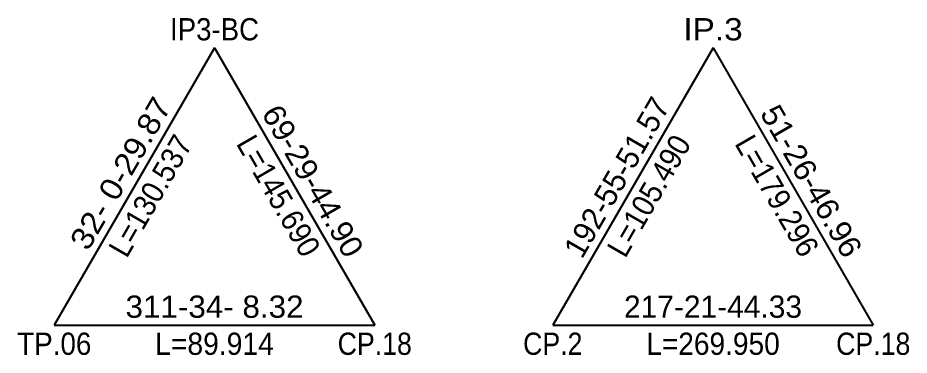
# Model space of a CAD drawing. Extents: x 226182 to 227023, y 224653 to 225247.
# Drawn here: x 226649.8 to 226769.9, y 224739.1 to 224784.6 of the extents above; entities that cross this region are included whole.
import ezdxf
from ezdxf.enums import TextEntityAlignment as Align

# ---------------------------------------------------------------- set-up
doc = ezdxf.new("R2010")
doc.units = 0
doc.header["$LTSCALE"] = 10
doc.header["$MEASUREMENT"] = 0
doc.layers.add('CA-LEAL', color=1, linetype='CONTINUOUS')
doc.layers.add('CA-LEAT', color=3, linetype='CONTINUOUS')
doc.styles.get("Standard").update_dxf_attribs({"font": 'Dotum.ttf'})

msp = doc.modelspace()

# ---------------------------------------------------------------- linework, layer by layer
at = {"layer": 'CA-LEAL', "linetype": 'Continuous'}
for p, q in [((226676.290655212, 224780.5726844973), (226654.6906578516, 224743.1603849733)), ((226676.290655212, 224780.5726844973), (226697.8906578516, 224743.1603880213)), ((226743.490655212, 224780.5726892386), (226721.8906578516, 224743.1603897146)), ((226743.490655212, 224780.5726892386), (226765.0906578516, 224743.1603927626)), ((226654.6906578516, 224743.1603849733), (226697.8906578516, 224743.1603880213)), ((226721.8906578516, 224743.1603897146), (226765.0906578516, 224743.1603927626))]:
    msp.add_line(p, q, dxfattribs=at)

# ---------------------------------------------------------------- texts
at = {"layer": 'CA-LEAT'}
for s, rotation, width, p, p2 in [('IP3-BC', 4.04264044868019e-06, 0.8287883047532033, (226670.2906551414, 224781.572684074), (226682.2906551415, 224781.5726849207)), ('IP.3', 4.042501488135591e-06, 1.03275529865125, (226739.4906551414, 224781.5726889564), (226747.4906551414, 224781.5726895208)), (' 32- 0-29.87', 60.00000404389274, 0.913400464794616, (226658.6246318258, 224751.9742296829), (226670.6246303593, 224772.7588402215)), ('192-55-51.57', 60.00000404395291, 0.8465183058500604, (226725.8246318258, 224751.9742344242), (226737.8246303593, 224772.7588449629)), (' 51-26-46.96', 300.0000040410045, 0.8786885246276034, (226749.1566811673, 224772.7588457624), (226761.1566826337, 224751.974236917)), (' 69-29-44.90', 300.0000040410045, 0.8786885246276035, (226681.9566811673, 224772.7588410211), (226693.9566826338, 224751.9742321757)), ('L=130.537', 60.00000404229696, 0.8640093786562898, (226664.4547588389, 224752.0723063062), (226673.454757739, 224767.6607642092)), ('L=145.690', 300.0000040426658, 0.8640093786583593, (226679.126554507, 224767.6607646094), (226688.1265556068, 224752.0723079764)), ('L=105.490', 60.00000404226306, 0.864009378658198, (226731.6547588388, 224752.0723110475), (226740.654757739, 224767.6607689505)), ('L=179.296', 300.0000040426658, 0.8640093786583595, (226746.326554507, 224767.6607693507), (226755.3265556069, 224752.0723127177)), ('311-34- 8.32', 4.042570968417695e-06, 0.8786885245890966, (226664.2906577811, 224744.1603862066), (226688.2906577811, 224744.1603879)), ('217-21-44.33', 4.04250148813069e-06, 0.8465183058158132, (226731.490657781, 224744.1603909479), (226755.4906577811, 224744.1603926413)), ('TP.06', 4.042584864456468e-06, 0.8671608424545751, (226649.6906581338, 224739.1603851765), (226659.6906581339, 224739.1603858821)), ('L=89.914', 4.042501488142945e-06, 0.8694241686926586, (226668.2906581339, 224739.1603864889), (226684.2906581338, 224739.1603876177)), ('CP.18', 4.042418111791185e-06, 0.8260479713092842, (226692.8906581338, 224739.1603882245), (226702.8906581339, 224739.1603889301)), ('CP.2', 4.042501488120885e-06, 0.8268125087675555, (226717.8906581338, 224739.1603899884), (226725.8906581339, 224739.1603905528)), ('L=269.950', 4.042455167957327e-06, 0.8640093786621416, (226734.4906581338, 224739.1603911596), (226752.4906581338, 224739.1603924296)), ('CP.18', 4.042584864468234e-06, 0.8260479713068801, (226760.0906581338, 224739.1603929658), (226770.0906581338, 224739.1603936714))]:
    msp.add_text(s, height=3.000000000000014, rotation=rotation, dxfattribs=dict(at, width=width)).set_placement(p, p2, align=Align.FIT)

doc.saveas('drawing.dxf')
